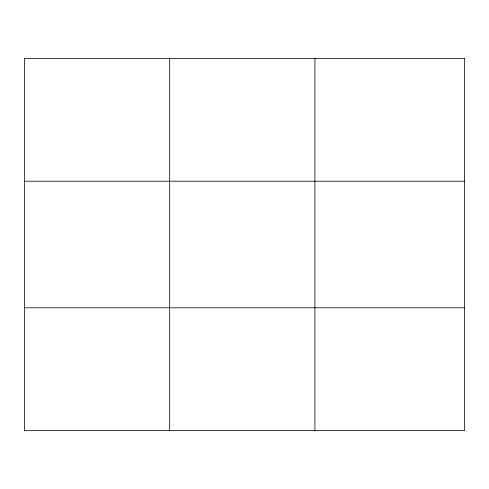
<?xml version="1.0" encoding="UTF-8"?>
<svg xmlns="http://www.w3.org/2000/svg" width="489" height="489" viewBox="0 0 489 489"><rect width="100%" height="100%" fill="white"/><g stroke="black" fill="none" stroke-linecap="round" stroke-linejoin="round"><path stroke-width="0.73" d="M169.683 430.644L169.683 58.356M314.916 430.644L314.916 58.356M24.45 181.211L464.55 181.211M24.45 307.789L464.55 307.789M464.55 58.356L464.55 430.644L24.45 430.644L24.45 58.356L464.55 58.356"/></g></svg>
